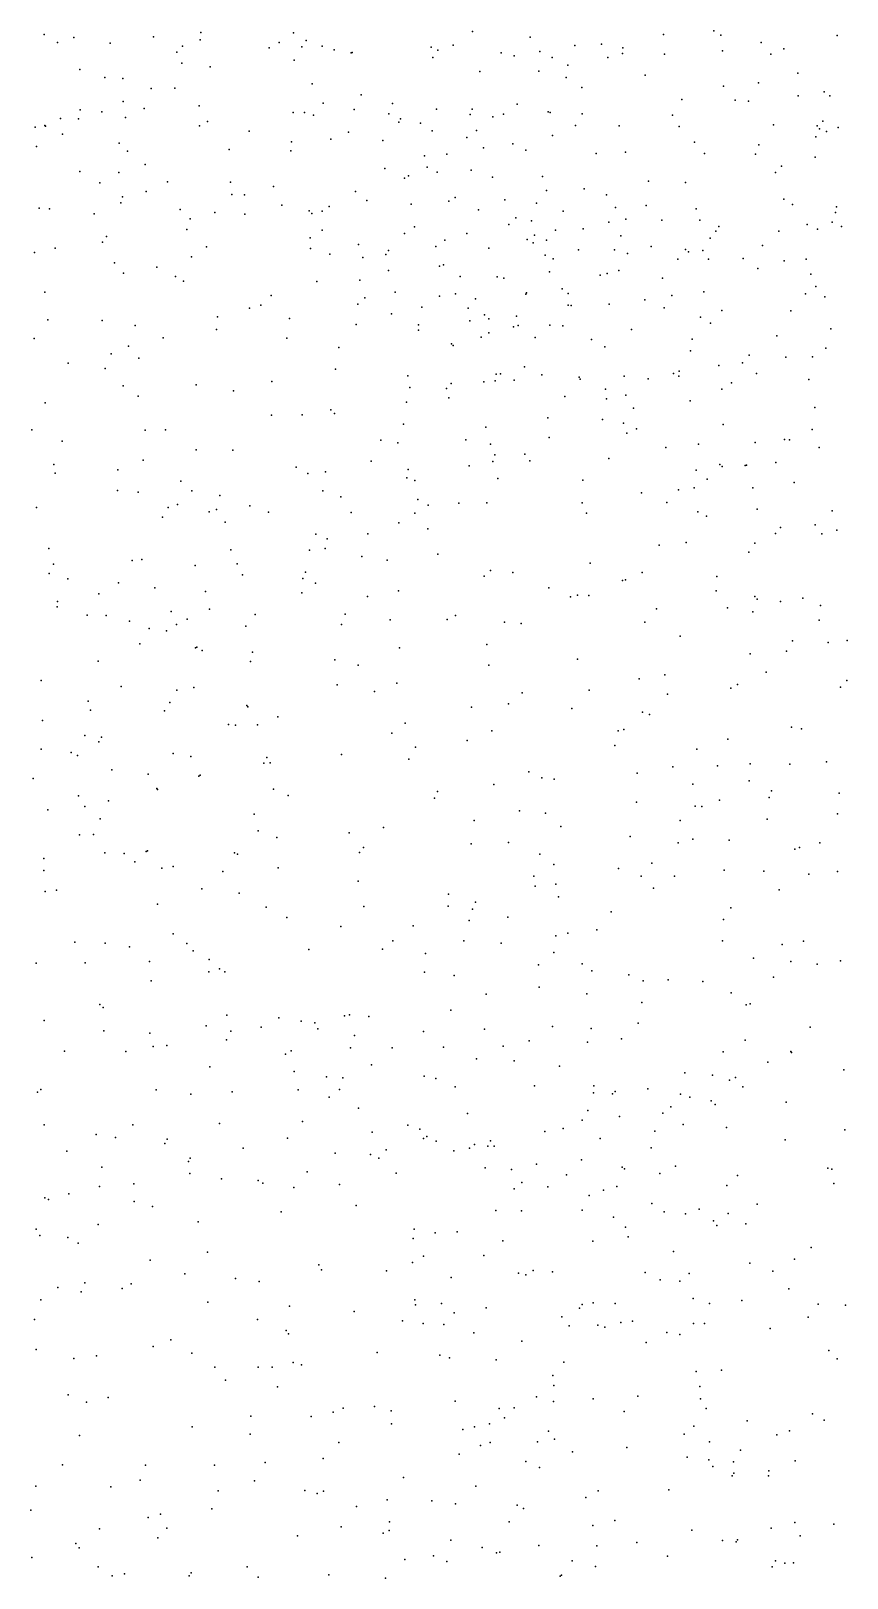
# Model space of a CAD drawing. Header units: metres. Extents: x -25 to 25, y -27.7 to 27.8.
# Drawn here: x -7.57 to -6.157, y -13.395 to -10.718 of the extents above; entities that cross this region are included whole.
import ezdxf

# ---------------------------------------------------------------- set-up
doc = ezdxf.new("R2010")
doc.units = ezdxf.units.M

msp = doc.modelspace()

# ---------------------------------------------------------------- linework, layer by layer
for p in [(-7.5469, -10.724, 2.7781), (-7.4952, -10.7291, 2.9312), (-7.3577, -10.7283, -15.2561), (-7.2756, -10.7208, 5.2081), (-7.1154, -10.7214, 1.3499), (-6.8056, -10.7187, 8.9552), (-6.7058, -10.7286, 4.2635), (-6.4746, -10.7242, 4.1793), (-6.3878, -10.718, 9.0229), (-6.3759, -10.7251, -5.5484), (-6.1744, -10.7258, -4.2762), (-7.5237, -10.7381, -4.4719), (-7.4322, -10.7391, 13.8669), (-7.3172, -10.7545, 13.7537), (-7.3075, -10.7441, 5.7552), (-7.2766, -10.7336, 4.9688), (-7.1575, -10.7473, 13.8414), (-7.1401, -10.7381, -5.4091), (-7.1009, -10.7456, -15.1163), (-7.093, -10.7344, 18.1009), (-7.0656, -10.7444, 6.8658), (-7.045, -10.7507, 9.1999), (-7.0154, -10.7556, -4.2991), (-7.0137, -10.7551, 4.4269), (-6.877, -10.746, 9.3905), (-6.8654, -10.7512, 4.3069), (-6.8386, -10.7426, 7.5103), (-6.7557, -10.7558, 17.8352), (-6.6891, -10.7535, -13.3959), (-6.6286, -10.7431, 17.4034), (-6.582, -10.7406, -6.8866), (-6.5457, -10.7571, 7.4837), (-6.5453, -10.7475, -14.7447), (-6.4729, -10.7584, -11.9124), (-6.3726, -10.7525, -4.2424), (-6.3057, -10.738, -14.1475), (-6.2892, -10.7579, 16.8331), (-6.2668, -10.7488, -6.6775), (-7.4851, -10.7845, 3.4048), (-7.3085, -10.7736, 1.5368), (-7.2595, -10.7803, 4.5966), (-7.1142, -10.7686, 7.4057), (-6.8741, -10.7642, 6.567), (-6.7332, -10.7608, -14.9188), (-6.6678, -10.7639, 6.8095), (-6.6403, -10.7772, 8.9267), (-6.5713, -10.7637, -12.0884), (-7.4418, -10.7983, 1.6719), (-7.4106, -10.8001, 5.1342), (-7.083, -10.8095, 14.2021), (-6.7929, -10.7883, -12.3122), (-6.6906, -10.7874, 17.5965), (-6.6431, -10.7985, 9.4609), (-6.5068, -10.7945, -13.6037), (-6.3102, -10.8078, -7.1226), (-6.2425, -10.7911, 1.3112), (-7.3616, -10.8173, 14.2125), (-7.3208, -10.8172, 13.6008), (-6.998, -10.8288, 14.0444), (-6.616, -10.8158, 17.0244), (-6.443, -10.8364, 1.2628), (-6.3713, -10.8137, 7.4896), (-6.3511, -10.8378, -6.8771), (-6.328, -10.8395, -14.5004), (-6.2419, -10.83, -11.5203), (-6.1966, -10.8231, 9.5296), (-6.1869, -10.8304, 4.1519), (-7.4844, -10.8543, 3.5747), (-7.4471, -10.858, 3.0539), (-7.4102, -10.8402, 4.6299), (-7.3735, -10.8522, -4.464), (-7.2785, -10.8474, -5.3287), (-7.1158, -10.8589, 6.9686), (-7.0959, -10.8591, 18.0032), (-7.0804, -10.8637, 4.3231), (-7.0641, -10.843, 6.5941), (-7.0101, -10.8541, 1.3205), (-6.9505, -10.8613, 12.243), (-6.9437, -10.8434, -12.6665), (-6.8676, -10.8533, -15.0042), (-6.8094, -10.8627, -5.3952), (-6.8058, -10.8533, 12.3127), (-6.7517, -10.8618, 6.6355), (-6.7282, -10.8447, 12.48), (-6.6744, -10.8582, 1.2106), (-6.671, -10.859, 7.6156), (-6.6158, -10.8615, 4.1795), (-6.4594, -10.8637, 9.4805), (-7.5622, -10.8845, 13.4653), (-7.5457, -10.8817, 5.3684), (-7.5444, -10.8826, 5.1963), (-7.5182, -10.8694, 5.0446), (-7.4871, -10.8701, 14.1391), (-7.4061, -10.8677, 18.0268), (-7.2779, -10.8821, 13.4475), (-7.2642, -10.8745, 4.3859), (-7.192, -10.8916, -4.4139), (-7.0203, -10.8931, -15.0768), (-6.9331, -10.8761, 9.2654), (-6.9299, -10.8703, 7.6227), (-6.8955, -10.8778, 12.4721), (-6.8755, -10.891, -12.8615), (-6.7984, -10.8902, 9.0989), (-6.7701, -10.8666, -4.2341), (-6.6273, -10.8815, -5.3939), (-6.5514, -10.882, -11.8033), (-6.4476, -10.8834, 8.9957), (-6.2843, -10.8802, 9.0933), (-6.2087, -10.8819, -14.2434), (-6.2051, -10.8872, 7.349), (-6.1992, -10.8739, 16.584), (-6.1927, -10.8919, -5.4666), (-6.1727, -10.8853, 15.5288), (-7.5599, -10.9179, 2.7332), (-7.5148, -10.8965, 3.8156), (-7.4167, -10.9122, 3.3067), (-7.1189, -10.9097, 12.0513), (-7.0504, -10.9052, 12.3886), (-6.9606, -10.9077, 13.6867), (-6.8152, -10.9023, -12.1597), (-6.7358, -10.9135, -13.2664), (-6.6668, -10.8989, 12.8342), (-6.4212, -10.9102, 4.1506), (-6.3101, -10.9148, -13.7277), (-6.2113, -10.901, -13.9459), (-7.4025, -10.9257, 4.1391), (-7.2265, -10.9229, -15.1687), (-7.1196, -10.9253, 7.1969), (-6.8884, -10.9338, 13.8738), (-6.8496, -10.9312, 12.7106), (-6.7862, -10.9205, 17.4669), (-6.7132, -10.9241, -12.0337), (-6.5915, -10.9302, 12.9802), (-6.5407, -10.9277, -4.255), (-6.4038, -10.9302, 7.6334), (-6.3157, -10.9311, 7.1798), (-6.2125, -10.9364, -14.3976), (-7.4848, -10.9612, 13.2739), (-7.4174, -10.9631, 12.21), (-7.3718, -10.9491, 3.716), (-6.9572, -10.9559, 14.3545), (-6.923, -10.9725, 12.0082), (-6.9162, -10.9687, -12.4301), (-6.8841, -10.9537, 4.2099), (-6.8668, -10.9624, 17.6177), (-6.808, -10.959, 17.2187), (-6.7709, -10.971, 13.0682), (-6.6841, -10.9701, 16.8733), (-6.2812, -10.963, 16.4768), (-6.2708, -10.9522, -7.0709), (-7.4504, -10.981, 12.3654), (-7.3703, -10.9957, 12.5005), (-7.3331, -10.9791, 11.953), (-7.224, -10.9795, 14.3989), (-7.1498, -10.9873, 12.5579), (-7.0078, -10.9957, 12.7046), (-6.6776, -10.9943, 9.2248), (-6.6121, -10.9913, 7.7459), (-6.5006, -10.978, 6.9527), (-6.4366, -10.98, 15.4246), (-7.5555, -11.0248, 11.9419), (-7.5374, -11.0258, 12.8056), (-7.4138, -11.0152, 13.1311), (-7.4111, -11.005, -15.2426), (-7.3115, -11.0268, 3.4347), (-7.2218, -11.0007, -5.2558), (-7.1999, -11.0013, 1.5437), (-7.1355, -11.0192, 13.1523), (-7.0533, -11.0217, 6.6853), (-6.9881, -11.0113, 13.1042), (-6.9117, -11.0174, -15.0204), (-6.8466, -11.0123, 13.4318), (-6.8357, -11.0064, 13.2782), (-6.7494, -11.0101, 12.1103), (-6.6946, -11.0162, -14.9563), (-6.5738, -11.0013, -13.3612), (-6.5578, -11.0233, 16.5892), (-6.5048, -11.0197, 12.6144), (-6.4183, -11.0255, 15.2623), (-6.2666, -11.0093, 1.5509), (-6.2515, -11.0181, 16.3218), (-6.1756, -11.0222, -6.9224), (-7.4603, -11.0344, 12.9489), (-7.2942, -11.0429, 12.9556), (-7.2516, -11.032, 12.7057), (-7.1996, -11.0348, 3.8847), (-7.0881, -11.0291, 17.7631), (-7.0837, -11.0338, 12.9326), (-7.0657, -11.0298, -5.262), (-6.7953, -11.0272, 13.6793), (-6.7426, -11.0529, 1.2179), (-6.7303, -11.0415, -12.7455), (-6.7034, -11.0466, 7.8645), (-6.6484, -11.0298, 15.3908), (-6.5697, -11.0487, 13.3532), (-6.5401, -11.0439, -14.8784), (-6.4779, -11.0452, 15.7621), (-6.4118, -11.0451, 12.881), (-6.2263, -11.0526, -14.5695), (-6.1829, -11.0489, 7.6005), (-6.1771, -11.0322, -4.4722), (-7.4386, -11.0738, 17.7155), (-7.2996, -11.0613, 11.8032), (-7.0866, -11.0757, 11.8165), (-7.0658, -11.0627, 1.4552), (-6.9229, -11.0685, -4.2634), (-6.9059, -11.0567, 6.6382), (-6.8532, -11.0798, 7.7746), (-6.8155, -11.0685, -12.0186), (-6.7108, -11.0789, 14.2097), (-6.6982, -11.0713, 13.9886), (-6.6773, -11.08, 15.599), (-6.6617, -11.0626, 13.5294), (-6.6139, -11.0603, -11.5109), (-6.5488, -11.0726, 1.2389), (-6.3939, -11.0765, -5.316), (-6.3844, -11.0643, 15.9731), (-6.3789, -11.0562, -13.5118), (-6.275, -11.0643, 9.1124), (-6.2085, -11.0607, -13.7237), (-6.1669, -11.0566, -7.1248), (-7.5637, -11.1012, -4.7448), (-7.5279, -11.0936, -4.9532), (-7.4459, -11.0835, 14.3082), (-7.2655, -11.0917, 17.667), (-7.0858, -11.0946, 14.6399), (-7.0525, -11.1039, 6.8792), (-7.0025, -11.0872, 17.3263), (-6.9552, -11.1047, 17.1199), (-6.9506, -11.0976, 7.4739), (-6.8689, -11.0912, -5.2528), (-6.7771, -11.0937, 15.4511), (-6.7004, -11.0848, -5.2719), (-6.6797, -11.106, -11.6561), (-6.6222, -11.0964, 7.9948), (-6.5596, -11.0965, 12.3323), (-6.5374, -11.103, 4.1295), (-6.4962, -11.0912, 16.2403), (-6.4368, -11.0962, 7.8863), (-6.4316, -11.1002, 13.5251), (-6.4066, -11.098, -11.2097), (-6.3036, -11.0893, 9.5582), (-7.4251, -11.1192, 3.0535), (-7.352, -11.1264, -5.1733), (-7.2916, -11.109, 1.6897), (-6.9953, -11.1101, 14.7813), (-6.951, -11.1327, 7.1848), (-6.8623, -11.1252, 4.0791), (-6.8554, -11.1227, 14.987), (-6.6659, -11.112, 6.8233), (-6.5522, -11.1325, -5.2627), (-6.45, -11.1126, 1.4205), (-6.3972, -11.113, 15.0752), (-6.3372, -11.1119, -4.4287), (-6.3115, -11.1287, 7.1146), (-6.2662, -11.1158, 13.0685), (-6.2277, -11.1129, 13.4007), (-7.4095, -11.1368, -4.495), (-7.3196, -11.1426, 3.2041), (-7.3055, -11.151, 17.5253), (-7.0746, -11.1517, 17.2058), (-7.0005, -11.1491, 14.9334), (-6.827, -11.1431, -12.3445), (-6.7628, -11.1436, 16.6745), (-6.7514, -11.1455, 14.846), (-6.6719, -11.1347, 15.7563), (-6.5846, -11.1404, 16.0251), (-6.5721, -11.1377, 13.6922), (-6.4765, -11.1458, -4.3254), (-6.2199, -11.1388, 15.1254), (-6.2111, -11.16, 7.7226), (-7.5457, -11.1702, 17.4443), (-7.1541, -11.1755, -15.0807), (-6.9915, -11.18, 15.0964), (-6.9391, -11.17, 6.9625), (-6.8628, -11.1767, 14.7374), (-6.8346, -11.173, 11.9134), (-6.8005, -11.1812, -11.868), (-6.7129, -11.1731, 16.5111), (-6.712, -11.1708, 4.1046), (-6.6505, -11.1642, 12.1038), (-6.6399, -11.1725, 16.2758), (-6.5071, -11.183, -13.1133), (-6.4603, -11.1757, -13.2686), (-6.405, -11.1693, -14.8524), (-6.229, -11.1728, -5.3196), (-6.1958, -11.1779, 13.5612), (-7.2466, -11.2124, -4.4173), (-7.1913, -11.1974, 11.7548), (-7.1718, -11.1925, 14.7305), (-7.0041, -11.1905, 3.788), (-6.9458, -11.2076, 15.3441), (-6.8931, -11.1958, 1.3566), (-6.8127, -11.1976, 6.8619), (-6.7845, -11.2089, 7.9093), (-6.7295, -11.2114, 7.5124), (-6.6398, -11.1926, -11.3012), (-6.6349, -11.1932, -12.5898), (-6.5687, -11.1908, -12.7497), (-6.4735, -11.1973, 9.4538), (-6.4108, -11.2131, 9.3137), (-6.374, -11.2016, 1.7957), (-6.2548, -11.2022, -14.7411), (-7.5403, -11.2179, 14.2815), (-7.4462, -11.2191, -15.2088), (-7.3894, -11.2276, 1.8652), (-7.2486, -11.2346, 17.233), (-7.1222, -11.2156, -5.1893), (-7.007, -11.226, -4.2792), (-6.899, -11.2262, 16.8072), (-6.8989, -11.2358, 3.9123), (-6.8102, -11.2193, 14.4369), (-6.7773, -11.2162, -4.22), (-6.7771, -11.2404, 7.0807), (-6.7343, -11.2299, 7.7641), (-6.7262, -11.2273, 7.3312), (-6.6715, -11.2271, 6.9682), (-6.649, -11.228, -14.9829), (-6.5301, -11.2345, 1.549), (-6.3934, -11.2238, 13.6154), (-6.1855, -11.2333, -4.5232), (-7.564, -11.25, 2.8551), (-7.4007, -11.2634, -5.0641), (-7.3405, -11.2489, 11.759), (-7.1268, -11.2494, 17.09), (-7.0366, -11.2657, 1.5235), (-6.8418, -11.2592, -12.073), (-6.8391, -11.2621, -5.1965), (-6.7903, -11.2477, 15.8488), (-6.6971, -11.2485, -11.4329), (-6.5992, -11.2517, 14.9718), (-6.5765, -11.2646, -11.1329), (-6.4254, -11.2515, 12.6), (-6.2788, -11.2457, 1.987), (-6.1941, -11.2667, -11.2752), (-7.505, -11.2926, 19.2077), (-7.431, -11.2765, 17.2319), (-7.3831, -11.2839, 3.0627), (-6.4281, -11.2713, 8.0477), (-6.3384, -11.292, 12.754), (-6.3266, -11.2791, 9.6589), (-6.2632, -11.2824, 12.8921), (-6.2168, -11.2816, 15.193), (-7.4414, -11.3019, -4.6479), (-7.0425, -11.3034, 11.7576), (-6.9176, -11.3148, 15.6734), (-6.7647, -11.3118, 3.9914), (-6.757, -11.3113, 14.0992), (-6.7153, -11.299, 11.933), (-6.6852, -11.3131, -5.1886), (-6.6207, -11.3171, 7.2479), (-6.619, -11.3203, 7.6377), (-6.543, -11.315, 8.1849), (-6.5016, -11.32, 12.1811), (-6.4574, -11.3106, 12.3838), (-6.4482, -11.315, -12.7477), (-6.4479, -11.3065, -14.9463), (-6.3792, -11.2969, -4.4176), (-6.3141, -11.3108, -11.1786), (-6.2236, -11.3212, -5.2549), (-7.4102, -11.3321, 19.0683), (-7.2839, -11.3301, 14.6867), (-7.2192, -11.3405, 3.1683), (-7.1526, -11.3246, 1.705), (-6.9141, -11.335, 16.6311), (-6.8505, -11.3363, 16.1719), (-6.8424, -11.3282, 16.3428), (-6.7859, -11.3251, -12.2077), (-6.7662, -11.3234, 14.7204), (-6.7331, -11.3224, 1.2964), (-6.575, -11.3378, 7.4883), (-6.5398, -11.3481, -12.4701), (-6.3741, -11.3378, -13.0244), (-6.3574, -11.327, 4.1362), (-7.5449, -11.3615, 14.3571), (-7.3838, -11.3499, 14.5451), (-7.0506, -11.3737, -4.304), (-6.9198, -11.3601, 3.5805), (-6.8461, -11.3526, 14.2272), (-6.6459, -11.3503, 13.8406), (-6.5733, -11.3544, -4.2778), (-6.5267, -11.3706, 13.6941), (-6.4286, -11.3579, 7.0272), (-6.2127, -11.3696, 7.1042), (-7.1533, -11.3825, 16.9531), (-7.1003, -11.3823, 15.3721), (-7.0443, -11.3801, 3.3285), (-6.9247, -11.3984, -15.0049), (-6.675, -11.3875, 14.9232), (-6.5803, -11.3903, 7.9801), (-6.5441, -11.3963, 4.1083), (-6.3719, -11.3987, 7.9622), (-7.568, -11.4083, 18.4029), (-7.5158, -11.4278, 19.4349), (-7.3721, -11.4087, 11.7646), (-7.3365, -11.4082, -4.4949), (-6.9641, -11.426, 15.9827), (-6.8167, -11.4256, -11.5894), (-6.7822, -11.4035, 13.9135), (-6.6729, -11.4211, 1.6018), (-6.5386, -11.4141, -11.1452), (-6.5217, -11.4061, 1.8445), (-6.2652, -11.4246, -15.0438), (-6.2569, -11.4255, -13.0973), (-6.2178, -11.4076, -4.4988), (-7.2838, -11.4426, 3.0614), (-7.2204, -11.4433, 15.2131), (-6.9344, -11.4305, -5.1594), (-6.774, -11.4331, 1.4642), (-6.7668, -11.4511, -5.1605), (-6.7149, -11.4504, 3.939), (-6.4708, -11.4384, 12.0107), (-6.4143, -11.433, -12.602), (-6.3164, -11.43, 2.1159), (-6.2057, -11.4386, 13.5597), (-7.5297, -11.4682, 17.0761), (-7.4192, -11.4772, -4.88), (-7.3756, -11.4608, 14.7465), (-7.1107, -11.4729, 15.6695), (-7.0597, -11.4808, 1.7662), (-6.9806, -11.4622, 16.1628), (-6.9165, -11.4768, 14.66), (-6.8112, -11.4705, 14.8538), (-6.7701, -11.4628, -12.1283), (-6.7064, -11.4617, 13.6834), (-6.5697, -11.4575, -5.1637), (-6.4182, -11.4778, 7.1975), (-6.3776, -11.4679, 9.4465), (-6.3734, -11.4714, 9.7455), (-6.3333, -11.4695, -12.7954), (-6.3312, -11.4691, 12.3346), (-6.2807, -11.4645, 9.3), (-7.5275, -11.4833, -15.1808), (-7.3102, -11.497, 18.7213), (-7.0902, -11.4835, -5.1449), (-6.9192, -11.4912, 14.0296), (-6.9055, -11.4956, 1.6411), (-6.7618, -11.4925, -4.2307), (-6.6147, -11.4953, 11.8662), (-6.4219, -11.5085, 15.2428), (-6.3991, -11.4934, 7.3967), (-6.3201, -11.5082, 12.1561), (-6.2485, -11.4993, 2.2405), (-7.4199, -11.5129, 18.4737), (-7.3843, -11.5157, -4.6238), (-7.2911, -11.5138, 19.218), (-7.2429, -11.5216, 15.3908), (-7.0646, -11.5134, 3.1988), (-7.0332, -11.524, 16.3985), (-6.8999, -11.5285, -11.9435), (-6.8292, -11.535, 3.5342), (-6.7806, -11.5343, -11.4168), (-6.6159, -11.5346, 13.4804), (-6.513, -11.5173, 1.9658), (-6.4691, -11.534, 9.6168), (-6.4487, -11.5116, -15.1434), (-7.5599, -11.5425, 2.9189), (-7.3421, -11.5592, 15.1841), (-7.3321, -11.5424, 2.0492), (-7.3159, -11.5373, 16.9376), (-7.2614, -11.5498, -15.0165), (-7.2482, -11.5459, -5.0727), (-7.1905, -11.5393, 11.7644), (-7.1582, -11.5508, 1.9336), (-7.0156, -11.5511, 14.1689), (-6.9055, -11.5521, 13.5285), (-6.882, -11.5384, 13.6988), (-6.608, -11.5522, 15.1254), (-6.4157, -11.5499, 4.132), (-6.4004, -11.5576, -11.2415), (-6.3128, -11.5454, 7.5904), (-6.1828, -11.548, 15.4378), (-7.2335, -11.5678, 15.6734), (-7.0768, -11.5886, 14.3714), (-6.9867, -11.588, -15.0143), (-6.933, -11.569, 11.7856), (-6.8829, -11.5791, 13.3125), (-6.2813, -11.5873, 7.0588), (-6.2722, -11.5771, -5.1625), (-6.2125, -11.5725, -12.8877), (-6.201, -11.588, 12.3534), (-6.1748, -11.5816, -4.481), (-7.5384, -11.6134, 14.7076), (-7.2234, -11.6159, 19.1203), (-7.0605, -11.6133, 14.5887), (-7.057, -11.5966, 13.5341), (-6.4825, -11.6075, -4.3231), (-6.4356, -11.6032, 2.1135), (-6.3168, -11.6039, 11.9618), (-7.5304, -11.6406, 2.1764), (-7.3943, -11.634, -15.0516), (-7.3777, -11.6323, 15.3879), (-7.2129, -11.6401, 18.9486), (-7.0874, -11.6163, 13.331), (-6.9969, -11.627, 1.8538), (-6.9532, -11.6334, -11.7006), (-6.8653, -11.6229, 3.4051), (-6.6016, -11.6389, -15.2184), (-6.3271, -11.6198, -12.5033), (-7.5378, -11.6564, 14.9363), (-7.5058, -11.6658, 15.1285), (-7.2852, -11.6429, 15.9267), (-7.2032, -11.6592, 3.0634), (-7.0992, -11.6653, 13.1348), (-7.0946, -11.6543, -4.4204), (-6.7851, -11.661, 11.8088), (-6.7742, -11.6513, 15.0468), (-6.7358, -11.6548, 3.7181), (-6.546, -11.6688, 2.0205), (-6.5404, -11.6673, 4.0771), (-6.5119, -11.6548, 15.2746), (-6.3824, -11.6616, -12.3429), (-7.4522, -11.6918, 15.6091), (-7.418, -11.6728, -4.8345), (-7.3552, -11.6816, -5.0099), (-7.2674, -11.6877, 18.5701), (-7.1008, -11.69, 2.0049), (-7.0771, -11.6735, 11.7911), (-6.9872, -11.6962, -5.1317), (-6.9333, -11.6865, 14.9146), (-6.6731, -11.6817, -5.1209), (-6.6239, -11.6941, 13.1048), (-6.6039, -11.6949, 3.9361), (-6.3835, -11.6866, 2.2352), (-7.5244, -11.7144, 15.4486), (-7.5234, -11.7051, 16.8498), (-7.327, -11.7224, 16.2361), (-7.2603, -11.7181, 16.4354), (-6.6358, -11.6972, -4.3207), (-6.4872, -11.7176, -12.1805), (-6.3644, -11.7161, -11.3235), (-6.3204, -11.7228, 4.1474), (-6.3171, -11.6965, -15.3154), (-6.3129, -11.7008, 15.4568), (-6.2722, -11.7049, 9.4365), (-6.2335, -11.6993, 9.7977), (-6.2033, -11.7119, 7.3412), (-7.4725, -11.7285, 16.0158), (-7.4396, -11.7291, 2.9628), (-7.3991, -11.7389, 16.76), (-7.3174, -11.7451, 13.2102), (-7.2991, -11.7355, 13.5552), (-7.1975, -11.7477, 14.3987), (-7.1813, -11.7274, 14.1981), (-7.0319, -11.745, 12.9544), (-7.0257, -11.727, 3.191), (-6.9478, -11.737, -11.8857), (-6.8492, -11.736, -4.3514), (-6.8349, -11.7293, -5.1221), (-6.7503, -11.7406, -15.2339), (-6.7212, -11.7433, 15.161), (-6.5073, -11.741, -15.3331), (-6.2057, -11.7375, 11.9301), (-7.365, -11.7515, 19.492), (-7.3347, -11.7558, 16.5871), (-6.4458, -11.7653, -4.3627), (-6.2517, -11.773, -5.1189), (-6.1899, -11.7759, 2.5891), (-6.1572, -11.7723, 9.3344), (-7.3814, -11.7782, 11.7827), (-7.2846, -11.7851, 18.4403), (-7.2826, -11.784, 12.9722), (-7.2732, -11.7898, -15.0011), (-7.1859, -11.7929, 19.1206), (-6.9318, -11.7851, -11.587), (-6.7809, -11.7795, 3.5108), (-6.325, -11.7958, 2.4095), (-6.2621, -11.7907, -12.3386), (-7.4533, -11.8084, 16.3383), (-7.1896, -11.809, 18.8036), (-7.0438, -11.8058, -4.4491), (-7.0031, -11.815, 12.8129), (-6.7769, -11.8151, 1.9207), (-6.6235, -11.8048, 12.9459), (-6.2973, -11.8272, 15.5476), (-7.5517, -11.8415, 16.4778), (-7.4135, -11.8523, 13.641), (-7.2879, -11.854, 14.2831), (-7.0396, -11.849, 14.9318), (-6.9366, -11.8461, 3.2798), (-6.5169, -11.8389, 15.38), (-6.4728, -11.8318, 12.9921), (-6.3584, -11.8551, -12.1405), (-6.3467, -11.8488, -11.4054), (-6.1686, -11.8535, 9.5155), (-6.1575, -11.8417, 7.192), (-7.4706, -11.8777, 12.9512), (-7.3291, -11.8796, 18.3147), (-7.3171, -11.8582, 12.7828), (-6.9753, -11.8608, -15.1623), (-6.7434, -11.8821, -15.3255), (-6.7196, -11.863, -11.5201), (-6.6035, -11.8587, -4.368), (-6.468, -11.8655, 2.2609), (-7.4664, -11.8929, 2.9933), (-7.3384, -11.8943, 13.9924), (-7.1959, -11.8848, -4.5497), (-7.1945, -11.887, 14.7537), (-7.1426, -11.9045, 3.1078), (-6.807, -11.8878, -5.1306), (-6.6333, -11.8904, -5.101), (-6.511, -11.8965, 9.9088), (-6.4993, -11.9005, 3.9307), (-7.5495, -11.9112, 13.2166), (-7.4762, -11.937, -5.001), (-7.2278, -11.9181, 18.5408), (-7.2155, -11.9189, 2.2132), (-7.1775, -11.9182, 12.6221), (-6.9453, -11.9327, -11.7659), (-6.9219, -11.9156, 15.1022), (-6.7718, -11.9288, 12.7326), (-6.5533, -11.9287, -11.9587), (-6.5435, -11.9263, -11.5065), (-6.2534, -11.9226, -15.4167), (-6.2362, -11.9254, 13.086), (-7.5519, -11.9607, 12.8241), (-7.4521, -11.9478, -4.8035), (-7.4474, -11.9395, 2.2923), (-6.9042, -11.9572, -4.4541), (-6.8148, -11.9454, 3.4211), (-6.559, -11.9543, 12.7942), (-6.4174, -11.9607, 12.8849), (-6.3633, -11.9432, -5.0707), (-7.4999, -11.9662, 19.6305), (-7.4889, -11.9712, 12.6599), (-7.3233, -11.9678, 14.6139), (-7.2927, -11.9733, 11.7912), (-7.1664, -11.985, 19.1056), (-7.1615, -11.9752, -15.0451), (-7.1553, -11.9842, 14.9082), (-7.0321, -11.9696, 12.5815), (-6.9154, -11.978, 11.8384), (-6.3817, -11.9892, -11.989), (-6.3249, -11.9858, 15.607), (-6.256, -11.9862, 11.7926), (-6.1928, -11.9824, -12.1356), (-7.5657, -12.0114, 13.5981), (-7.4294, -11.9962, 12.4738), (-7.3666, -12.0036, 14.4436), (-7.2792, -12.0074, 19.4029), (-7.2769, -12.0055, 12.4227), (-6.7082, -11.9999, 15.2905), (-6.6855, -12.0099, 11.812), (-6.664, -12.0122, 3.6094), (-6.5203, -12.0022, 2.3751), (-6.4585, -11.9909, -4.4045), (-6.3268, -12.0155, -11.5268), (-7.4873, -12.041, 17.98), (-7.3517, -12.0284, -4.6597), (-7.3503, -12.0301, -5.207), (-7.1497, -12.0297, 18.9203), (-7.1244, -12.0408, -5.1971), (-6.8658, -12.0338, 2.0946), (-6.7683, -12.0217, -11.8165), (-6.4243, -12.0209, 11.7688), (-6.2881, -12.0327, 17.789), (-6.1709, -12.0367, -4.4192), (-7.5401, -12.0656, 3.0223), (-7.4761, -12.0597, 13.9574), (-7.4353, -12.05, 12.3103), (-6.8712, -12.0451, 15.2038), (-6.7238, -12.0671, -15.3944), (-6.5216, -12.0525, 3.805), (-6.42, -12.0594, 2.5893), (-6.4086, -12.0599, 17.5447), (-6.3777, -12.0489, 3.93), (-6.292, -12.0444, 17.0405), (-7.4498, -12.0812, -14.9206), (-7.1835, -12.0731, 18.7581), (-6.9595, -12.0963, -5.195), (-6.8028, -12.0839, -4.4535), (-6.6793, -12.0712, 12.6337), (-6.6525, -12.0945, -5.1249), (-6.4458, -12.0838, 12.7528), (-6.2952, -12.0819, 12.8613), (-6.174, -12.0724, 15.7373), (-7.4858, -12.1086, -5.2885), (-7.4614, -12.1083, 14.2466), (-7.1766, -12.1019, 11.8202), (-7.1441, -12.1134, 15.014), (-7.0186, -12.1054, -15.2291), (-6.8078, -12.1242, -5.1666), (-6.7433, -12.122, 2.198), (-6.5323, -12.1114, 17.336), (-6.4495, -12.1224, 17.6863), (-6.4244, -12.1163, -11.7865), (-6.3615, -12.1178, -15.4515), (-6.2045, -12.1226, 18.2142), (-7.5471, -12.1498, 12.1718), (-7.4419, -12.1396, 2.3201), (-7.4084, -12.1409, 18.1025), (-7.3704, -12.1375, 3.0603), (-7.3678, -12.1364, 12.1283), (-7.2174, -12.1397, -4.5727), (-7.212, -12.142, 18.5929), (-7.0011, -12.1395, 3.2538), (-6.9941, -12.1306, 2.1899), (-6.6888, -12.1421, 15.3619), (-6.2474, -12.1333, -11.842), (-6.2397, -12.1306, -11.6594), (-7.5474, -12.1706, 14.0467), (-7.3897, -12.1555, 11.7777), (-7.3433, -12.1665, 14.7726), (-7.3235, -12.1635, 18.2545), (-7.2374, -12.1719, 19.3616), (-7.1417, -12.1656, -15.1389), (-6.6648, -12.1601, 2.383), (-6.5525, -12.1672, 16.8905), (-6.495, -12.158, -5.0805), (-6.3697, -12.1699, 16.6964), (-6.301, -12.1715, 11.7451), (-6.2235, -12.1765, 2.8931), (-6.1737, -12.172, 16.5862), (-7.5255, -12.2043, 17.8576), (-7.2736, -12.2022, -5.3076), (-7.0035, -12.1889, -4.4859), (-6.6993, -12.1802, 17.1843), (-6.697, -12.1973, 3.5353), (-6.661, -12.1938, 17.4601), (-6.5134, -12.1804, 12.6273), (-6.4921, -12.2011, 2.6381), (-6.4561, -12.1805, -4.4332), (-6.2747, -12.2038, -4.9993), (-7.5452, -12.2069, 19.7096), (-7.3504, -12.2289, -4.6015), (-7.2093, -12.2096, 12.0073), (-6.847, -12.2111, 12.3638), (-6.8001, -12.2251, 17.019), (-6.6566, -12.2158, 16.7796), (-7.1626, -12.2339, 2.2692), (-7.1268, -12.2519, 19.0582), (-6.9932, -12.2326, 11.9658), (-6.8474, -12.2323, 15.2834), (-6.8111, -12.2571, 3.4188), (-6.8053, -12.2374, 11.8181), (-6.7445, -12.2514, -15.4114), (-6.5655, -12.2418, 3.6647), (-6.3711, -12.255, 15.6214), (-6.3582, -12.2349, 16.5016), (-7.3233, -12.2798, 2.2973), (-7.0335, -12.2673, -5.2869), (-6.9081, -12.2659, 12.2226), (-6.661, -12.2835, 16.633), (-6.6404, -12.2787, -5.1502), (-6.5903, -12.2731, 11.7685), (-7.4935, -12.2946, 14.455), (-7.4412, -12.2961, -14.8661), (-7.3993, -12.3026, 14.691), (-7.3, -12.2968, -14.9996), (-7.2889, -12.3095, 14.9367), (-7.0888, -12.307, 15.1478), (-6.9609, -12.3068, -15.3107), (-6.9434, -12.2923, 17.0611), (-6.8203, -12.2919, 2.2937), (-6.756, -12.2964, 17.6082), (-6.3725, -12.292, 18.2699), (-6.2698, -12.2987, -15.4481), (-6.2328, -12.2924, 18.4312), (-7.5603, -12.3308, 14.1236), (-7.4756, -12.3299, 11.7371), (-7.3645, -12.3279, -5.3985), (-7.2612, -12.3242, 3.1154), (-6.8867, -12.3141, 17.4525), (-6.6913, -12.3338, -4.443), (-6.6645, -12.3121, 2.515), (-6.6155, -12.3319, 16.4823), (-6.3194, -12.322, 3.8531), (-6.2544, -12.328, 12.7094), (-6.2091, -12.3322, -4.6824), (-6.1687, -12.3265, 16.2889), (-7.3616, -12.3614, 18.1133), (-7.2617, -12.3458, 18.3636), (-7.2431, -12.3404, -4.5026), (-7.2338, -12.3458, 19.5537), (-6.8883, -12.3465, 12.0097), (-6.8373, -12.3519, -5.2472), (-6.5987, -12.344, 15.4599), (-6.5346, -12.3511, -15.4447), (-6.5101, -12.3615, 16.3712), (-6.4669, -12.3596, 12.5456), (-6.4069, -12.3624, -5.0052), (-6.2846, -12.3549, -4.8644), (-6.7818, -12.3842, 12.2214), (-6.6899, -12.3723, 17.8516), (-6.6073, -12.384, 18.023), (-6.3576, -12.3818, 18.3971), (-7.4502, -12.4024, 3.0641), (-7.4445, -12.4077, -4.5484), (-6.8427, -12.4123, 15.3563), (-6.5123, -12.3988, -4.4332), (-6.3321, -12.4028, -4.4724), (-6.3248, -12.4012, 2.9623), (-7.5465, -12.4301, 14.2906), (-7.2663, -12.4392, 17.2248), (-7.2307, -12.4209, -15.0899), (-7.1712, -12.4413, 17.4817), (-7.1405, -12.4253, 18.6256), (-7.1021, -12.4311, 16.8585), (-7.0781, -12.4339, 19.4787), (-7.073, -12.4444, 17.6081), (-7.0268, -12.4217, 19.3187), (-7.0185, -12.42, 19.0597), (-6.9847, -12.423, 16.6933), (-6.7845, -12.445, -15.3956), (-6.6668, -12.4404, -5.1872), (-6.6002, -12.4435, 2.6898), (-6.5188, -12.4348, -5.1047), (-6.2209, -12.4414, -2.199), (-7.4436, -12.4478, 17.6039), (-7.364, -12.4521, 17.4084), (-7.231, -12.4635, 19.7606), (-7.2234, -12.4481, 2.2414), (-7.0095, -12.4559, 18.9067), (-6.8904, -12.449, 16.5094), (-6.7071, -12.4652, 2.5641), (-6.6064, -12.4672, 3.6058), (-6.5474, -12.4617, 16.2281), (-6.3334, -12.4638, -4.6512), (-7.5113, -12.4829, -14.755), (-7.4053, -12.4837, 17.1316), (-7.3581, -12.4748, 14.8706), (-7.3346, -12.4734, -14.9727), (-7.1289, -12.4882, -5.4239), (-7.1192, -12.4824, 3.1837), (-7.0164, -12.4775, 2.2362), (-6.9443, -12.4773, -5.3718), (-6.8554, -12.4762, 17.8435), (-6.7985, -12.4961, -5.2999), (-6.7521, -12.4741, 3.4625), (-6.3716, -12.4844, 16.1526), (-6.2543, -12.4838, 11.7344), (-6.2533, -12.4852, 12.6275), (-7.26, -12.51, 17.7405), (-7.1143, -12.5181, 16.6566), (-6.9802, -12.5066, -15.3068), (-6.7336, -12.4998, 15.4644), (-6.655, -12.5091, 11.7411), (-6.4382, -12.5202, 11.7032), (-6.3903, -12.5243, 12.5271), (-6.2945, -12.5021, -1.9851), (-6.1626, -12.5152, 16.0682), (-7.5523, -12.5494, -5.5061), (-7.3528, -12.5497, 19.9425), (-7.1069, -12.5496, 18.4974), (-7.0582, -12.5275, -4.4052), (-7.0358, -12.5492, 18.6469), (-7.0299, -12.5293, 16.5271), (-6.8888, -12.5261, 3.3424), (-6.869, -12.5302, 19.3272), (-6.8355, -12.5445, 11.8798), (-6.6983, -12.543, 18.1392), (-6.5952, -12.5431, 18.287), (-6.5587, -12.5526, 15.6199), (-6.5021, -12.5483, -1.9611), (-6.3605, -12.533, 3.799), (-6.3505, -12.5287, 18.5476), (-6.3374, -12.5449, 3.025), (-7.5581, -12.5541, 2.1956), (-7.2929, -12.5575, -5.4759), (-7.2215, -12.5534, 18.257), (-7.0533, -12.5628, 15.3008), (-6.5962, -12.5549, 12.319), (-6.563, -12.557, -15.4292), (-6.462, -12.579, 2.8976), (-6.4452, -12.5576, 16.0341), (-6.4292, -12.5624, -2.1566), (-6.3926, -12.5687, -4.5285), (-6.3857, -12.575, -15.4285), (-6.2625, -12.5714, -1.7846), (-7.0997, -12.6047, 17.9927), (-7.003, -12.5816, 19.7732), (-6.8139, -12.5906, 19.5778), (-6.6159, -12.6021, 16.0061), (-6.606, -12.5857, -4.3845), (-6.551, -12.596, -1.6278), (-6.476, -12.5902, -4.9703), (-7.5467, -12.6103, 3.051), (-7.4567, -12.6273, 16.709), (-7.4233, -12.6325, 14.8041), (-7.3935, -12.6104, -14.9014), (-7.2433, -12.6083, 16.6452), (-6.9788, -12.6232, 16.2776), (-6.9171, -12.6109, 18.041), (-6.8968, -12.6177, 15.5467), (-6.8843, -12.6305, 16.1298), (-6.6805, -12.6217, 19.454), (-6.6487, -12.6168, 15.7474), (-6.4898, -12.6211, 15.7846), (-6.441, -12.6097, -4.7718), (-6.3658, -12.615, -1.5999), (-6.1608, -12.6191, -15.4131), (-7.5077, -12.6558, 14.5643), (-7.3377, -12.6427, 3.0834), (-7.3338, -12.6355, 15.0357), (-7.2025, -12.6508, 15.2816), (-7.1258, -12.6335, 19.9702), (-7.0433, -12.6595, 15.7265), (-6.9549, -12.6537, 18.5516), (-6.8905, -12.634, 15.7573), (-6.8681, -12.6388, 19.8353), (-6.8377, -12.6556, -4.3324), (-6.8108, -12.6506, -5.3865), (-6.8018, -12.6446, -15.4017), (-6.7788, -12.6476, 18.9276), (-6.7744, -12.6379, 2.4896), (-6.7678, -12.6471, 18.2746), (-6.5846, -12.6338, 18.4232), (-6.4963, -12.6501, 12.3887), (-6.2641, -12.6364, 12.5629), (-7.4471, -12.6838, -5.5238), (-7.2968, -12.6741, 2.1098), (-7.2938, -12.6679, 20.0923), (-6.9817, -12.6617, 15.9514), (-6.9673, -12.6683, 18.2417), (-6.7835, -12.6848, 18.7582), (-6.6948, -12.6785, 2.6203), (-6.617, -12.6711, 3.6039), (-6.5467, -12.6839, 11.635), (-6.5424, -12.6864, 19.2145), (-6.4539, -12.6821, 3.7448), (-6.1907, -12.6854, 3.8491), (-7.3917, -12.7123, 15.6359), (-7.2946, -12.6945, 15.5065), (-7.2397, -12.704, 15.7621), (-7.1761, -12.7065, -5.512), (-7.1682, -12.7113, 15.8986), (-7.0913, -12.6919, 16.1847), (-6.9375, -12.6943, 20.0045), (-6.7378, -12.6876, 3.4793), (-6.7203, -12.7102, 18.5244), (-6.6427, -12.6969, 19.8435), (-6.4811, -12.6944, 19.5585), (-6.3467, -12.698, 18.7519), (-6.1835, -12.6872, -1.6793), (-6.1803, -12.7121, 18.8243), (-7.5454, -12.7366, -4.2794), (-7.539, -12.7394, 16.0903), (-7.5041, -12.7298, 15.3568), (-7.451, -12.717, 16.418), (-7.1148, -12.719, 3.1783), (-7.0354, -12.7139, -15.3029), (-6.7335, -12.7212, -1.8845), (-6.6752, -12.7177, 12.0236), (-6.6036, -12.7327, 18.8193), (-6.5787, -12.7234, -1.4546), (-6.5556, -12.7173, 18.649), (-6.365, -12.7151, 3.0967), (-7.3908, -12.7433, 15.9222), (-7.359, -12.7517, 16.2771), (-7.1366, -12.7611, 20.1924), (-7.0069, -12.7502, -5.5098), (-6.7649, -12.7584, -1.7279), (-6.7205, -12.7593, 20.0161), (-6.6154, -12.758, -15.4487), (-6.495, -12.7463, -4.9574), (-6.4736, -12.7611, -4.7747), (-6.4369, -12.7643, -15.4428), (-6.413, -12.7566, -1.4493), (-6.3627, -12.7637, 19.3725), (-6.313, -12.7477, 11.6241), (-7.5604, -12.7907, 14.2568), (-7.453, -12.7831, 1.9998), (-7.2801, -12.7783, 20.2597), (-6.9065, -12.7907, 3.3242), (-6.5613, -12.7702, 12.23), (-6.5405, -12.7874, -5.1946), (-6.3885, -12.7765, -2.4299), (-6.3828, -12.7844, 19.687), (-6.3325, -12.7819, 19.5262), (-7.5544, -12.802, 15.102), (-7.5056, -12.8053, 3.0678), (-7.4877, -12.8151, 14.8456), (-6.9082, -12.8068, 20.1611), (-6.8698, -12.7971, -4.2491), (-6.8322, -12.7953, 2.355), (-6.7529, -12.8112, -1.4932), (-6.5973, -12.8116, -2.281), (-6.5363, -12.8044, 19.9555), (-7.3633, -12.8448, -14.9908), (-7.2639, -12.8306, -15.1202), (-6.8901, -12.8378, -1.8336), (-6.7857, -12.8363, 11.8054), (-6.4573, -12.8296, -4.6058), (-6.248, -12.8428, 19.2087), (-6.2193, -12.8224, -2.6727), (-7.3031, -12.8684, 20.3991), (-7.0716, -12.8524, 20.2986), (-7.0665, -12.861, 3.2203), (-6.9544, -12.8628, -2.0804), (-6.9095, -12.8484, -15.4364), (-6.7258, -12.8668, -5.4605), (-6.7133, -12.8701, -4.2023), (-6.7005, -12.8626, 3.5237), (-6.6669, -12.8647, 11.9625), (-6.5066, -12.8659, -5.0545), (-6.4302, -12.8677, 11.5616), (-6.3257, -12.8497, 3.808), (-6.2856, -12.8638, -15.4436), (-7.5232, -12.8916, 14.6992), (-7.4826, -12.8992, -4.076), (-7.4762, -12.8837, 20.4322), (-7.4116, -12.8934, -5.5501), (-7.3964, -12.8854, 1.878), (-7.2156, -12.8762, -4.1452), (-7.1748, -12.8812, -15.264), (-6.8422, -12.8745, -2.208), (-6.4809, -12.8788, 3.7501), (-6.4469, -12.8809, 3.0902), (-6.2579, -12.8942, -1.5257), (-7.5525, -12.9134, 14.3863), (-7.2634, -12.9172, 3.1344), (-7.1223, -12.9239, 1.8601), (-6.905, -12.9129, 2.0411), (-6.904, -12.9219, -4.153), (-6.8591, -12.9194, 11.6917), (-6.7816, -12.9271, 2.2915), (-6.6204, -12.9274, 20.2009), (-6.6155, -12.9212, 2.8162), (-6.5966, -12.9184, 11.501), (-6.5588, -12.9195, -15.5452), (-6.4233, -12.9107, -1.4497), (-6.395, -12.9196, 12.4032), (-6.3396, -12.9145, 3.3749), (-6.207, -12.9206, 19.6322), (-6.16, -12.9223, 19.471), (-7.5632, -12.9473, -14.686), (-7.1774, -12.947, -5.581), (-7.0101, -12.9331, -5.5798), (-6.9265, -12.9497, -1.7099), (-6.8906, -12.9542, 11.5375), (-6.8372, -12.9357, 20.3189), (-6.6511, -12.9428, 2.667), (-6.5485, -12.9526, 2.995), (-6.5285, -12.9503, -5.3418), (-6.4041, -12.9542, -4.2802), (-6.2247, -12.943, -2.8152), (-7.1279, -12.9661, -15.388), (-7.1236, -12.972, -1.9904), (-6.8552, -12.9556, -15.5489), (-6.8034, -12.9702, -5.5755), (-6.6382, -12.9581, -2.4145), (-6.5883, -12.957, -4.1263), (-6.5762, -12.9604, -1.4391), (-6.469, -12.9697, -4.7036), (-6.4468, -12.9734, 3.2679), (-6.4229, -12.9544, -4.4858), (-6.29, -12.9627, 3.6608), (-7.5608, -12.9991, 14.5834), (-7.3579, -12.9939, -15.0879), (-7.3276, -12.9823, 1.6934), (-7.2909, -13.0054, -2.1), (-6.9704, -13.0043, 1.7833), (-6.7199, -12.9847, 11.873), (-6.5049, -12.987, 12.2304), (-6.1888, -13.0009, -15.4696), (-7.4956, -13.0145, -14.8444), (-7.4564, -13.0102, -2.2031), (-7.2515, -13.0298, 20.5658), (-7.1761, -13.0294, 1.559), (-7.152, -13.0296, 3.2003), (-7.1159, -13.0213, -2.3896), (-7.1011, -13.0257, -4.0463), (-6.8617, -13.0089, -1.5784), (-6.8454, -13.0136, 3.3902), (-6.7643, -13.0167, -4.0852), (-6.6474, -13.021, 11.3932), (-6.1746, -13.0154, 12.4887), (-7.233, -13.0524, 1.3836), (-6.6662, -13.0439, 20.3488), (-6.4184, -13.0373, 11.4533), (-6.3743, -13.035, -1.5437), (-7.505, -13.0774, -2.6128), (-7.4361, -13.0822, 1.3163), (-7.1427, -13.0634, 1.1434), (-6.6944, -13.0811, 2.3637), (-6.6648, -13.0615, -15.6495), (-6.5965, -13.0843, 3.3452), (-6.5194, -13.0798, 3.501), (-6.4119, -13.0633, -2.7214), (-6.411, -13.0844, -15.6101), (-7.4734, -13.0903, -5.5181), (-7.1893, -13.1147, -5.6005), (-7.0466, -13.1074, 1.5295), (-7.0292, -13.1005, -15.5805), (-6.9748, -13.0976, 20.5251), (-6.9464, -13.1053, -1.6789), (-6.8355, -13.0886, -15.6553), (-6.759, -13.1013, 1.8862), (-6.7331, -13.0998, 3.4739), (-6.665, -13.0891, -5.6168), (-6.5428, -13.1064, -2.6381), (-6.4011, -13.1012, 12.3296), (-6.2172, -13.1105, -3.1447), (-7.2903, -13.133, -2.5542), (-7.0845, -13.1151, 1.356), (-6.9458, -13.1275, -5.6371), (-6.8224, -13.1375, 1.7236), (-6.8018, -13.1327, 20.4857), (-6.7759, -13.1278, 11.2488), (-6.7503, -13.1174, -1.4944), (-6.6741, -13.1402, 11.9313), (-6.4223, -13.1318, -3.9965), (-6.3303, -13.1223, -4.3507), (-6.2566, -13.1397, 11.4309), (-6.1971, -13.1212, 20.0133), (-7.4855, -13.1478, 20.6734), (-7.1904, -13.1455, -1.9547), (-7.0367, -13.1597, -3.9337), (-6.7918, -13.1654, 3.3162), (-6.775, -13.1597, 11.7926), (-6.6932, -13.1589, 2.8219), (-6.6633, -13.1541, 3.1689), (-6.4391, -13.1458, -4.7621), (-6.395, -13.1587, -2.8785), (-6.2787, -13.1469, 20.1499), (-7.164, -13.1948, 20.6551), (-7.0636, -13.1874, -2.5682), (-6.8287, -13.1801, -2.5783), (-6.7131, -13.1926, 2.9886), (-6.6326, -13.1762, 2.0977), (-6.5382, -13.1685, 12.143), (-6.4342, -13.1854, 11.3035), (-6.3966, -13.19, -5.3216), (-6.3535, -13.1933, -4.5361), (-6.3417, -13.173, -1.6734), (-6.2472, -13.1919, -3.2852), (-7.515, -13.1984, -3.6906), (-7.3712, -13.199, -2.1586), (-7.2521, -13.199, -15.4722), (-6.9247, -13.2206, 11.495), (-6.6895, -13.2035, 2.6736), (-6.3895, -13.2015, -3.8192), (-6.3558, -13.2179, -5.5186), (-6.3531, -13.213, -3.0448), (-6.2929, -13.2174, -3.6048), (-6.2927, -13.209, -4.1726), (-7.5612, -13.2354, -14.8662), (-7.4316, -13.2367, 3.2352), (-7.3807, -13.2249, -5.5503), (-7.2456, -13.2438, -3.7891), (-7.1828, -13.2261, 3.2519), (-7.0955, -13.243, -5.6313), (-7.0744, -13.2483, -1.8165), (-7.0633, -13.2444, 1.0431), (-6.7995, -13.2355, -15.7676), (-6.5877, -13.2435, 1.9175), (-6.4655, -13.2417, -5.6653), (-7.2564, -13.2747, -2.0415), (-7.0059, -13.2709, 20.6398), (-6.9533, -13.2591, 1.209), (-6.876, -13.2607, 11.1591), (-6.8351, -13.2659, -3.8413), (-6.7283, -13.2686, -2.7437), (-6.717, -13.2743, 11.0614), (-6.6092, -13.2549, 20.4889), (-7.5696, -13.277, -3.4564), (-7.3665, -13.2896, -2.8101), (-7.3451, -13.2839, 20.7425), (-6.949, -13.2973, -5.669), (-6.7422, -13.2973, 20.5736), (-6.5589, -13.2947, -2.9153), (-6.2476, -13.2984, -3.9566), (-6.1799, -13.3014, -3.7936), (-7.451, -13.3095, -3.5495), (-7.3499, -13.3249, 1.0784), (-7.3343, -13.3084, -3.6636), (-7.1084, -13.3214, -2.7523), (-7.0326, -13.3056, -15.7127), (-6.9601, -13.3166, -1.7185), (-6.9495, -13.3121, -2.7353), (-6.5973, -13.3037, 12.0325), (-6.426, -13.3117, -3.2064), (-6.347, -13.3284, 12.2703), (-6.2883, -13.3084, -1.8006), (-6.2382, -13.3212, -5.5988), (-7.492, -13.3349, -3.08), (-7.4861, -13.3425, -9.5454), (-6.8432, -13.329, 3.1008), (-6.7887, -13.3414, 11.6982), (-6.7641, -13.3511, -5.7392), (-6.7583, -13.3495, -3.7188), (-6.6909, -13.3384, 1.5792), (-6.5905, -13.3387, 2.2578), (-6.5212, -13.3327, 2.1063), (-6.3725, -13.3298, 20.3826), (-6.3494, -13.3321, -15.718), (-7.5683, -13.3589, -8.3625), (-7.453, -13.375, 1.2058), (-7.1952, -13.3753, 0.9967), (-6.9227, -13.3626, -3.7018), (-6.8732, -13.3562, 11.3657), (-6.85, -13.3661, 2.9224), (-6.6331, -13.3648, -1.6332), (-6.5928, -13.3746, -5.7943), (-6.4678, -13.3566, -3.4119), (-6.2869, -13.375, -4.5539), (-6.2809, -13.3649, -5.3833), (-6.2648, -13.3689, 11.2486), (-6.2499, -13.3684, -4.2148), (-7.4292, -13.3906, -5.4747), (-7.4074, -13.3871, -3.4096), (-7.2957, -13.3906, -15.5238), (-7.2921, -13.3853, 3.2863), (-7.1764, -13.3929, -15.65), (-7.0539, -13.3891, -2.8891), (-6.9558, -13.3945, 3.2449), (-6.6538, -13.391, -3.0891), (-6.6512, -13.3894, -3.5904)]:
    msp.add_point(p)

doc.saveas('drawing.dxf')
